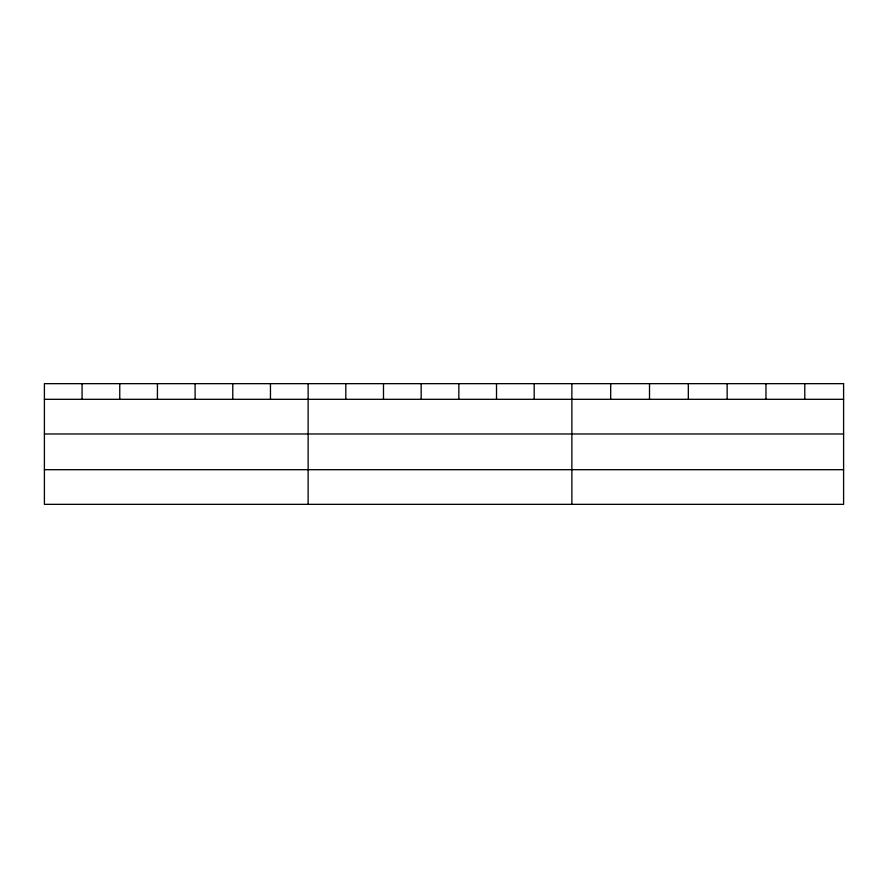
<?xml version="1.0" encoding="UTF-8"?>
<svg xmlns="http://www.w3.org/2000/svg" width="888" height="888" viewBox="0 0 888 888"><rect width="100%" height="100%" fill="white"/><g stroke="black" fill="none" stroke-linecap="round" stroke-linejoin="round"><path stroke-width="1.33" d="M44.4 399.311L843.6 399.311M44.4 433.977L843.6 433.977M44.4 469.685L843.6 469.685M804.783 383.66L804.783 399.311M765.967 383.66L765.967 399.311M727.15 383.66L727.15 399.311M688.322 383.66L688.322 399.311M649.505 383.66L649.505 399.311M610.689 383.66L610.689 399.311M571.872 383.66L571.872 504.34M534.199 383.66L534.199 399.311M496.514 383.66L496.514 399.311M458.841 383.66L458.841 399.311M421.167 383.66L421.167 399.311M383.494 383.66L383.494 399.311M345.809 383.66L345.809 399.311M308.136 383.66L308.136 504.34M270.463 383.66L270.463 399.311M232.778 383.66L232.778 399.311M195.105 383.66L195.105 399.311M157.431 383.66L157.431 399.311M119.758 383.66L119.758 399.311M82.073 383.66L82.073 399.311M843.6 383.66L44.4 383.66L44.4 504.34L843.6 504.34L843.6 383.66"/></g></svg>
